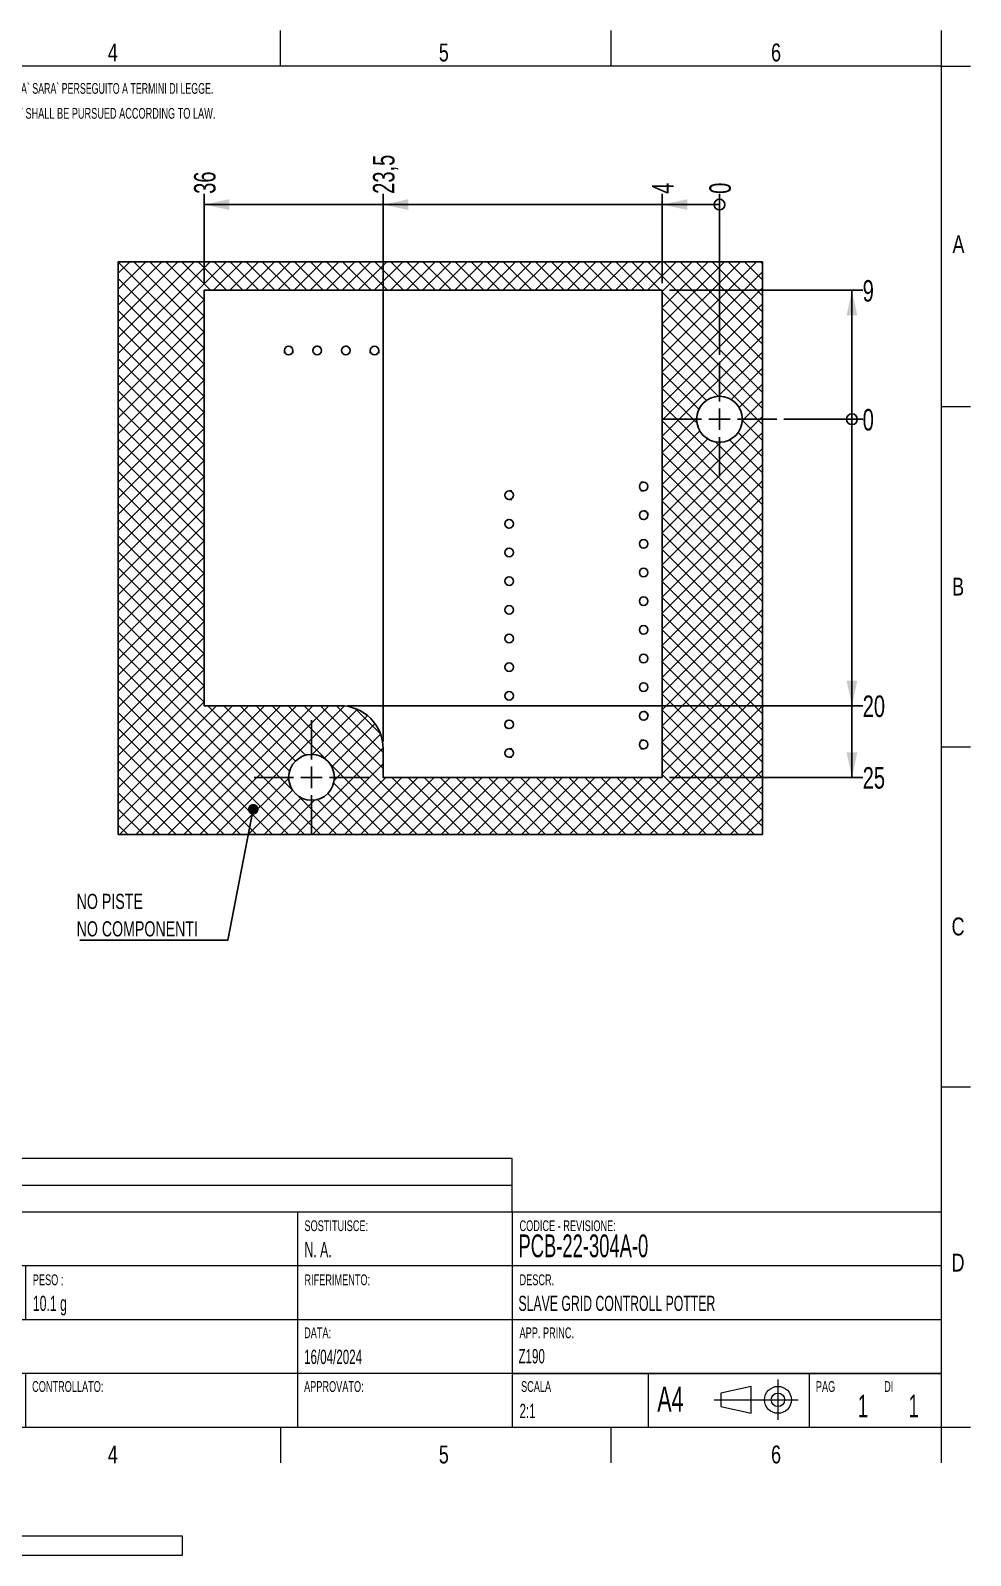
# Paper-space layout 'Sheet1' of a CAD drawing. Header units: millimetres. Extents: x 5 to 290, y -10 to 204.
# Drawn here: x 159 to 290.4, y -8.6 to 204.3 of the extents above; entities that cross this region are included whole.
import ezdxf

# ---------------------------------------------------------------- set-up
doc = ezdxf.new("R2010")
doc.units = ezdxf.units.MM
for name, color, linetype in [('NOTE', 7, 'Continuous'), ('QUOTE_-_ORDINATA', 7, 'Continuous'), ('TACCHE_DI_CENTRATURA', 7, 'Continuous')]:
    doc.layers.add(name, color=color, linetype=linetype)
doc.styles.add('SLDTEXTSTYLE0', font='TXT', dxfattribs={"width": 0.615211})
doc.styles.add('SLDTEXTSTYLE1', font='TXT', dxfattribs={"width": 0.638186})
doc.styles.add('SLDTEXTSTYLE2', font='TXT', dxfattribs={"width": 0.75})
doc.styles.add('SLDTEXTSTYLE3', font='TXT', dxfattribs={"width": 0.605})
doc.styles.add('SLDTEXTSTYLE4', font='TXT', dxfattribs={"width": 0.7})
doc.dimstyles.new('SLDDIMSTYLE0', dxfattribs={"dimtxt": 3, "dimasz": 0.5, "dimexe": 0, "dimexo": 0.0625, "dimgap": 0.75, "dimtad": 0, "dimtih": 1, "dimtoh": 1, "dimdec": 0, "dimlfac": 0.5, "dimrnd": 1e-09, "dimdsep": 46, "dimtxsty": 'SLDTEXTSTYLE4', "dimblk1": 'ORIGIN', "dimblk2": 'ORIGIN', "dimsah": 1, "dimcen": 0.09, "dimadec": 0, "dimazin": 2, "dimtfac": 1, "dimtdec": 3, "dimtofl": 0, "dimtmove": 0, "dimatfit": 3, "dimldrblk": 'ORIGIN', "dimfxl": 1, "dimfrac": 2, "dimtolj": 1, "dimtzin": 12, "dimarcsym": 0})
doc.dimstyles.new('SLDDIMSTYLE1', dxfattribs={"dimtxt": 3, "dimasz": 3.5, "dimexe": 0, "dimexo": 0.0625, "dimgap": 0.75, "dimtad": 0, "dimtih": 1, "dimtoh": 1, "dimdec": 1, "dimlfac": 0.5, "dimrnd": 1e-09, "dimzin": 12, "dimdsep": 46, "dimtxsty": 'SLDTEXTSTYLE4', "dimsah": 1, "dimcen": 0.09, "dimadec": 0, "dimazin": 3, "dimtfac": 1, "dimtdec": 3, "dimtofl": 0, "dimtmove": 0, "dimatfit": 3, "dimfxl": 1, "dimfrac": 2, "dimtolj": 1, "dimtzin": 12, "dimarcsym": 0})
doc.dimstyles.new('SLDDIMSTYLE3', dxfattribs={"dimtxt": 0.18, "dimasz": 1.5, "dimexe": 0, "dimexo": 0.0625, "dimgap": 0, "dimtad": 0, "dimtih": 1, "dimtoh": 1, "dimdec": 0, "dimrnd": 1e-09, "dimzin": 0, "dimdsep": 46, "dimtxsty": 'Standard', "dimblk1": 'DOT', "dimblk2": 'DOT', "dimsah": 1, "dimcen": 0.09, "dimadec": 0, "dimazin": 0, "dimtfac": 1.5, "dimtdec": 0, "dimtofl": 0, "dimtmove": 0, "dimatfit": 3, "dimldrblk": 'DOT', "dimfxl": 1, "dimfrac": 2, "dimtolj": 1, "dimtzin": 0, "dimarcsym": 0})

# ---------------------------------------------------------------- blocks, each defined once
blk = doc.blocks.new('SW_NOTE_0')
at = {"color": 0, "linetype": 'Continuous', "lineweight": 18, "insert": (0, 1.93), "char_height": 1.5, "attachment_point": 1, "style": 'SLDTEXTSTYLE0'}
blk.add_mtext('QUESTO DOCUMENTO CONTIENE INFORMAZIONI DI PROPRIETA` DELLA METALTRONICA SpA: QUALSIASI USO DA PARTE DI TERZI SENZA AUTORIZZAZIONE DELLA SOCIETA` SARA` PERSEGUITO A TERMINI DI LEGGE.', dxfattribs=at)
blk = doc.blocks.new('SW_NOTE_0_1')
at = {"color": 0, "linetype": 'Continuous', "lineweight": 18, "insert": (0, 1.93), "char_height": 1.5, "attachment_point": 1, "style": 'SLDTEXTSTYLE1'}
blk.add_mtext('THIS DOCUMENT CONTAINS PROPRIETARY INFORMATION OF METALTRONICA Spa: ANY USE BY A THIRD PARTY WITHOUT PRIOR AUTHORIZATION BY THE COMPANY SHALL BE PURSUED ACCORDING TO LAW.', dxfattribs=at)
blk = doc.blocks.new('SW_NOTE_0_2')
at = {"color": 0, "linetype": 'Continuous', "lineweight": 18, "insert": (-1.93, 0), "char_height": 1.5, "attachment_point": 1, "rotation": 90, "style": 'SLDTEXTSTYLE2'}
blk.add_mtext("IL DISEGNO NON FIRMATO E' CONFORME A QUELLO CONSERVATO NELL'ARCHIVIO CARTACEO CONTROLLATO DELL'UFFICIO TECNICO", dxfattribs=at)
blk = doc.blocks.new('SW_NOTE_0_3')
at = {"color": 0, "linetype": 'Continuous', "lineweight": 18, "insert": (-1.93, 0), "char_height": 1.5, "attachment_point": 1, "rotation": 90, "style": 'SLDTEXTSTYLE2'}
blk.add_mtext('THIS DRAWING WITHOUT SIGNATURE IS CONFORM TO THE ORIGINAL FILED IN PRINTED AND CHECKED ARCHIVE OF TECHNICAL DEPARTMENT', dxfattribs=at)
blk = doc.blocks.new('SW_NOTE_0_4')
at = {"color": 0, "linetype": 'Continuous', "lineweight": 18, "insert": (0, 3.22), "char_height": 2.5, "attachment_point": 1, "style": 'SLDTEXTSTYLE2'}
blk.add_mtext('1', dxfattribs=at)
blk = doc.blocks.new('SW_NOTE_0_5')
at = {"color": 0, "linetype": 'Continuous', "lineweight": 18, "insert": (0, 3.22), "char_height": 2.5, "attachment_point": 1, "style": 'SLDTEXTSTYLE2'}
blk.add_mtext('2', dxfattribs=at)
blk = doc.blocks.new('SW_NOTE_0_6')
at = {"color": 0, "linetype": 'Continuous', "lineweight": 18, "insert": (0, 3.22), "char_height": 2.5, "attachment_point": 1, "style": 'SLDTEXTSTYLE2'}
blk.add_mtext('3', dxfattribs=at)
blk = doc.blocks.new('SW_NOTE_0_7')
at = {"color": 0, "linetype": 'Continuous', "lineweight": 18, "insert": (0, 3.22), "char_height": 2.5, "attachment_point": 1, "style": 'SLDTEXTSTYLE2'}
blk.add_mtext('4', dxfattribs=at)
blk = doc.blocks.new('SW_NOTE_0_8')
at = {"color": 0, "linetype": 'Continuous', "lineweight": 18, "insert": (0, 3.22), "char_height": 2.5, "attachment_point": 1, "style": 'SLDTEXTSTYLE2'}
blk.add_mtext('C', dxfattribs=at)
blk = doc.blocks.new('SW_NOTE_0_9')
at = {"color": 0, "linetype": 'Continuous', "lineweight": 18, "insert": (0, 3.22), "char_height": 2.5, "attachment_point": 1, "style": 'SLDTEXTSTYLE2'}
blk.add_mtext('B', dxfattribs=at)
blk = doc.blocks.new('SW_NOTE_0_10')
at = {"color": 0, "linetype": 'Continuous', "lineweight": 18, "insert": (0, 3.22), "char_height": 2.5, "attachment_point": 1, "style": 'SLDTEXTSTYLE2'}
blk.add_mtext('A', dxfattribs=at)
blk = doc.blocks.new('SW_NOTE_0_11')
at = {"color": 0, "linetype": 'Continuous', "lineweight": 18, "insert": (0, 3.22), "char_height": 2.5, "attachment_point": 1, "style": 'SLDTEXTSTYLE2'}
blk.add_mtext('D', dxfattribs=at)
blk = doc.blocks.new('SW_NOTE_0_12')
at = {"color": 0, "linetype": 'Continuous', "lineweight": 18, "insert": (0, 3.22), "char_height": 2.5, "attachment_point": 1, "style": 'SLDTEXTSTYLE2'}
blk.add_mtext('5', dxfattribs=at)
blk = doc.blocks.new('SW_NOTE_0_13')
at = {"color": 0, "linetype": 'Continuous', "lineweight": 18, "insert": (0, 3.22), "char_height": 2.5, "attachment_point": 1, "style": 'SLDTEXTSTYLE2'}
blk.add_mtext('6', dxfattribs=at)
blk = doc.blocks.new('SW_NOTE_0_14')
at = {"color": 0, "linetype": 'Continuous', "lineweight": 18, "insert": (0, 3.22), "char_height": 2.5, "attachment_point": 1, "style": 'SLDTEXTSTYLE2'}
blk.add_mtext('1', dxfattribs=at)
blk = doc.blocks.new('SW_NOTE_0_15')
at = {"color": 0, "linetype": 'Continuous', "lineweight": 18, "insert": (0, 3.22), "char_height": 2.5, "attachment_point": 1, "style": 'SLDTEXTSTYLE2'}
blk.add_mtext('2', dxfattribs=at)
blk = doc.blocks.new('SW_NOTE_0_16')
at = {"color": 0, "linetype": 'Continuous', "lineweight": 18, "insert": (0, 3.22), "char_height": 2.5, "attachment_point": 1, "style": 'SLDTEXTSTYLE2'}
blk.add_mtext('3', dxfattribs=at)
blk = doc.blocks.new('SW_NOTE_0_17')
at = {"color": 0, "linetype": 'Continuous', "lineweight": 18, "insert": (0, 3.22), "char_height": 2.5, "attachment_point": 1, "style": 'SLDTEXTSTYLE2'}
blk.add_mtext('4', dxfattribs=at)
blk = doc.blocks.new('SW_NOTE_0_18')
at = {"color": 0, "linetype": 'Continuous', "lineweight": 18, "insert": (0, 3.22), "char_height": 2.5, "attachment_point": 1, "style": 'SLDTEXTSTYLE2'}
blk.add_mtext('5', dxfattribs=at)
blk = doc.blocks.new('SW_NOTE_0_19')
at = {"color": 0, "linetype": 'Continuous', "lineweight": 18, "insert": (0, 3.22), "char_height": 2.5, "attachment_point": 1, "style": 'SLDTEXTSTYLE2'}
blk.add_mtext('6', dxfattribs=at)
blk = doc.blocks.new('SW_NOTE_0_20')
at = {"color": 0, "linetype": 'Continuous', "lineweight": 18, "insert": (0, 3.22), "char_height": 2.5, "attachment_point": 1, "style": 'SLDTEXTSTYLE2'}
blk.add_mtext('C', dxfattribs=at)
blk = doc.blocks.new('SW_NOTE_0_21')
at = {"color": 0, "linetype": 'Continuous', "lineweight": 18, "insert": (0, 3.22), "char_height": 2.5, "attachment_point": 1, "style": 'SLDTEXTSTYLE2'}
blk.add_mtext('B', dxfattribs=at)
blk = doc.blocks.new('SW_NOTE_0_22')
at = {"color": 0, "linetype": 'Continuous', "lineweight": 18, "insert": (0, 3.22), "char_height": 2.5, "attachment_point": 1, "style": 'SLDTEXTSTYLE2'}
blk.add_mtext('A', dxfattribs=at)
blk = doc.blocks.new('SW_NOTE_0_23')
at = {"color": 0, "linetype": 'Continuous', "lineweight": 18, "insert": (0, 3.22), "char_height": 2.5, "attachment_point": 1, "style": 'SLDTEXTSTYLE2'}
blk.add_mtext('D', dxfattribs=at)
blk = doc.blocks.new('SW_NOTE_0_24')
at = {"color": 0, "linetype": 'Continuous', "lineweight": 18, "insert": (-1.93, 0), "char_height": 1.5, "attachment_point": 1, "rotation": 90, "style": 'SLDTEXTSTYLE1'}
blk.add_mtext('MOD-369-1', dxfattribs=at)
blk = doc.blocks.new('SW_NOTE_0_25')
at = {"color": 0, "linetype": 'Continuous', "lineweight": 18, "insert": (0, 1.93), "char_height": 1.5, "attachment_point": 1, "style": 'SLDTEXTSTYLE1'}
blk.add_mtext('MATERIALE:', dxfattribs=at)
blk = doc.blocks.new('SW_NOTE_0_26')
at = {"color": 0, "linetype": 'Continuous', "lineweight": 18, "insert": (0, 1.93), "char_height": 1.5, "attachment_point": 1, "style": 'SLDTEXTSTYLE1'}
blk.add_mtext('TOLLERANZE  GENERALI:', dxfattribs=at)
blk = doc.blocks.new('SW_NOTE_0_27')
at = {"color": 0, "linetype": 'Continuous', "lineweight": 18, "insert": (0, 1.93), "char_height": 1.5, "attachment_point": 1, "style": 'SLDTEXTSTYLE1'}
blk.add_mtext('CONTROLLATO:', dxfattribs=at)
blk = doc.blocks.new('SW_NOTE_0_28')
at = {"color": 0, "linetype": 'Continuous', "lineweight": 18, "insert": (0, 1.93), "char_height": 1.5, "attachment_point": 1, "style": 'SLDTEXTSTYLE1'}
blk.add_mtext('DISEGNATO:', dxfattribs=at)
blk = doc.blocks.new('SW_NOTE_0_29')
at = {"color": 0, "linetype": 'Continuous', "lineweight": 18, "insert": (0, 1.93), "char_height": 1.5, "attachment_point": 1, "style": 'SLDTEXTSTYLE1'}
blk.add_mtext('DATA:', dxfattribs=at)
blk = doc.blocks.new('SW_NOTE_0_30')
at = {"color": 0, "linetype": 'Continuous', "lineweight": 18, "insert": (0, 1.93), "char_height": 1.5, "attachment_point": 1, "style": 'SLDTEXTSTYLE1'}
blk.add_mtext('CODICE - REVISIONE:', dxfattribs=at)
blk = doc.blocks.new('SW_NOTE_0_31')
at = {"color": 0, "linetype": 'Continuous', "lineweight": 18, "insert": (0, 1.93), "char_height": 1.5, "attachment_point": 1, "style": 'SLDTEXTSTYLE1'}
blk.add_mtext('DESCR.', dxfattribs=at)
blk = doc.blocks.new('SW_NOTE_0_32')
at = {"color": 0, "linetype": 'Continuous', "lineweight": 18, "insert": (0, 1.93), "char_height": 1.5, "attachment_point": 1, "style": 'SLDTEXTSTYLE1'}
blk.add_mtext('APP. PRINC.', dxfattribs=at)
blk = doc.blocks.new('SW_NOTE_0_33')
at = {"color": 0, "linetype": 'Continuous', "lineweight": 18, "insert": (0, 1.93), "char_height": 1.5, "attachment_point": 1, "style": 'SLDTEXTSTYLE1'}
blk.add_mtext('RIFERIMENTO:', dxfattribs=at)
blk = doc.blocks.new('SW_NOTE_0_34')
at = {"color": 0, "linetype": 'Continuous', "lineweight": 18, "insert": (0, 1.93), "char_height": 1.5, "attachment_point": 1, "style": 'SLDTEXTSTYLE1'}
blk.add_mtext('PESO :', dxfattribs=at)
blk = doc.blocks.new('SW_NOTE_0_35')
at = {"color": 0, "linetype": 'Continuous', "lineweight": 18, "insert": (0, 1.93), "char_height": 1.5, "attachment_point": 1, "style": 'SLDTEXTSTYLE1'}
blk.add_mtext('SCALA', dxfattribs=at)
blk = doc.blocks.new('SW_NOTE_0_36')
at = {"color": 0, "linetype": 'Continuous', "lineweight": 18, "insert": (0, 1.93), "char_height": 1.5, "attachment_point": 1, "style": 'SLDTEXTSTYLE1'}
blk.add_mtext('PAG', dxfattribs=at)
blk = doc.blocks.new('SW_NOTE_0_37')
at = {"color": 0, "linetype": 'Continuous', "lineweight": 18, "insert": (0, 1.93), "char_height": 1.5, "attachment_point": 1, "style": 'SLDTEXTSTYLE1'}
blk.add_mtext('DI', dxfattribs=at)
blk = doc.blocks.new('SW_NOTE_0_38')
at = {"color": 0, "linetype": 'Continuous', "lineweight": 18, "insert": (0, 1.93), "char_height": 1.5, "attachment_point": 1, "style": 'SLDTEXTSTYLE1'}
blk.add_mtext('COORDINATE:', dxfattribs=at)
blk = doc.blocks.new('SW_NOTE_0_39')
at = {"color": 0, "linetype": 'Continuous', "lineweight": 18, "insert": (0, 1.93), "char_height": 1.5, "attachment_point": 1, "style": 'SLDTEXTSTYLE1'}
blk.add_mtext('DESCRIZIONE REVISIONE :', dxfattribs=at)
blk = doc.blocks.new('SW_NOTE_0_40')
at = {"color": 0, "linetype": 'Continuous', "lineweight": 18, "insert": (0, 4.51), "char_height": 3.5, "attachment_point": 1, "style": 'SLDTEXTSTYLE1'}
blk.add_mtext('A4', dxfattribs=at)
blk = doc.blocks.new('SW_NOTE_0_41')
at = {"color": 0, "linetype": 'Continuous', "lineweight": 18, "insert": (0, 1.93), "char_height": 1.5, "attachment_point": 1, "style": 'SLDTEXTSTYLE1'}
blk.add_mtext('DOC APPLICABILI :', dxfattribs=at)
blk = doc.blocks.new('SW_NOTE_0_42')
at = {"color": 0, "linetype": 'Continuous', "lineweight": 18, "insert": (0, 1.93), "char_height": 1.5, "attachment_point": 1, "style": 'SLDTEXTSTYLE1'}
blk.add_mtext('APPROVATO:', dxfattribs=at)
blk = doc.blocks.new('SW_NOTE_0_43')
at = {"color": 0, "linetype": 'Continuous', "lineweight": 18, "insert": (0, 1.93), "char_height": 1.5, "attachment_point": 1, "style": 'SLDTEXTSTYLE1'}
blk.add_mtext('SOSTITUISCE:', dxfattribs=at)
blk = doc.blocks.new('SW_NOTE_0_44')
at = {"color": 0, "linetype": 'Continuous', "lineweight": 18, "insert": (0, 1.93), "char_height": 1.5, "attachment_point": 1, "style": 'SLDTEXTSTYLE1'}
blk.add_mtext('TRATTAMENTO / FINITURA:', dxfattribs=at)
blk = doc.blocks.new('SW_NOTE_0_45')
at = {"color": 0, "linetype": 'Continuous', "lineweight": 18, "insert": (0, 2.1), "char_height": 1.63, "attachment_point": 1, "style": 'SLDTEXTSTYLE2'}
blk.add_mtext('METALTRONICA', dxfattribs=at)
blk = doc.blocks.new('SW_NOTE_0_46')
at = {"color": 0, "linetype": 'Continuous', "lineweight": 18, "insert": (0, 0.67), "char_height": 0.522, "attachment_point": 1, "style": 'SLDTEXTSTYLE1'}
blk.add_mtext('R', dxfattribs=at)
blk = doc.blocks.new('SE')
at = {"color": 250, "linetype": 'Continuous', "lineweight": 18, "true_color": 0x191924}
for p, q in [((9.33, 199.32), (9.33, 204.32)), ((55.49, 199.32), (55.49, 204.32)), ((101.65, 199.32), (101.65, 204.32)), ((147.81, 199.32), (147.81, 204.32)), ((193.97, 199.32), (193.97, 204.32)), ((240.13, 199.32), (240.13, 204.32)), ((286.29, 199.32), (286.29, 204.32)), ((5.23, 199.32), (9.31, 199.32)), ((9.31, 199.32), (9.31, 9.32)), ((286.31, 199.32), (9.31, 199.32)), ((286.31, 9.32), (286.31, 199.32)), ((286.31, 199.32), (290.36, 199.32)), ((5.23, 151.82), (9.31, 151.82)), ((286.31, 151.82), (290.36, 151.82)), ((5.23, 104.32), (9.31, 104.32)), ((286.31, 104.32), (290.36, 104.32)), ((5.23, 56.82), (9.31, 56.82)), ((286.31, 56.82), (290.36, 56.82)), ((226.31, 46.82), (102.81, 46.82)), ((102.81, 39.32), (102.81, 46.82)), ((122.19, 39.32), (122.19, 46.82)), ((226.31, 39.32), (226.31, 46.82)), ((226.31, 43.07), (102.81, 43.07)), ((102.81, 9.32), (102.81, 39.32)), ((286.31, 39.32), (102.81, 39.32)), ((141.56, 31.82), (141.56, 39.32)), ((196.31, 39.32), (196.31, 9.32)), ((226.31, 39.32), (226.31, 9.32)), ((286.31, 9.32), (286.31, 39.32)), ((286.31, 9.32), (286.31, 39.32)), ((286.31, 31.82), (102.81, 31.82)), ((124.81, 31.82), (124.81, 9.32)), ((158.31, 31.82), (158.31, 24.32)), ((112.72, 28.29), (114.12, 28.29)), ((114.63, 28.28), (116.04, 28.28)), ((110.85, 20.69), (110.85, 25.52)), ((286.31, 24.32), (124.81, 24.32)), ((286.31, 16.82), (124.81, 16.82)), ((158.31, 16.82), (158.31, 9.32)), ((226.31, 16.82), (286.31, 16.82)), ((245.31, 16.82), (245.31, 9.32)), ((259.7, 15.01), (255.48, 14.07)), ((259.7, 11.26), (259.7, 15.01)), ((263.45, 15.95), (263.45, 10.32)), ((267.81, 16.82), (267.81, 9.32)), ((254.55, 13.13), (266.27, 13.13)), ((255.48, 14.07), (255.48, 12.2)), ((255.48, 12.2), (259.7, 11.26)), ((5.23, 9.32), (9.31, 9.32)), ((9.31, 9.32), (286.31, 9.32)), ((9.31, 4.32), (9.31, 9.32)), ((55.51, 4.32), (55.51, 9.32)), ((101.67, 4.32), (101.67, 9.32)), ((102.81, 9.32), (286.31, 9.32)), ((102.81, 9.32), (286.31, 9.32)), ((147.83, 4.32), (147.83, 9.32)), ((193.99, 4.32), (193.99, 9.32)), ((240.15, 4.32), (240.15, 9.32)), ((286.31, 9.32), (290.36, 9.32)), ((286.31, 4.32), (286.31, 9.32))]:
    blk.add_line(p, q, dxfattribs=at)
for centre, radius in [((116.77, 27.9), 0.5), ((263.45, 13.13), 1.88), ((263.45, 13.13), 0.938)]:
    blk.add_circle(centre, radius, dxfattribs=at)
at = {"color": 7, "linetype": 'Continuous', "lineweight": 18}
for name, p in [('SW_NOTE_0_14', (31.58, 199.31)), ('SW_NOTE_0_15', (78.13, 199.28)), ('SW_NOTE_0_16', (123.72, 199.32)), ('SW_NOTE_0_17', (169.82, 199.28)), ('SW_NOTE_0_18', (216.07, 199.28)), ('SW_NOTE_0_19', (262.49, 199.28)), ('SW_NOTE_0', (54.64, 195.05)), ('SW_NOTE_0_1', (54.48, 191.57)), ('SW_NOTE_0_10', (5.84, 172.51)), ('SW_NOTE_0_22', (287.84, 172.51)), ('SW_NOTE_0_9', (5.79, 124.71)), ('SW_NOTE_0_21', (287.79, 124.71)), ('SW_NOTE_0_3', (15.72, 10.49)), ('SW_NOTE_0_2', (13.37, 10.49)), ('SW_NOTE_0_8', (5.71, 77.25)), ('SW_NOTE_0_20', (287.71, 77.25)), ('SW_NOTE_0_38', (103.85, 40.06)), ('SW_NOTE_0_39', (123.2, 40.06)), ('SW_NOTE_0_26', (103.85, 36.26)), ('SW_NOTE_0_41', (142.6, 36.26)), ('SW_NOTE_0_43', (197.3, 36.26)), ('SW_NOTE_0_30', (227.35, 36.26)), ('SW_NOTE_0_11', (5.71, 30.32)), ('SW_NOTE_0_23', (287.71, 30.32)), ('SW_NOTE_0_25', (125.85, 28.71)), ('SW_NOTE_0_34', (159.35, 28.71)), ('SW_NOTE_0_33', (197.3, 28.71)), ('SW_NOTE_0_31', (227.35, 28.71)), ('SW_NOTE_0_46', (116.53, 27.49)), ('SW_NOTE_0_44', (125.85, 21.31)), ('SW_NOTE_0_29', (197.25, 21.31)), ('SW_NOTE_0_32', (227.35, 21.31)), ('SW_NOTE_0_45', (105.68, 16.6)), ('SW_NOTE_0_24', (102.12, 10.16)), ('SW_NOTE_0_28', (125.85, 13.81)), ('SW_NOTE_0_27', (159.25, 13.81)), ('SW_NOTE_0_42', (197.25, 13.81)), ('SW_NOTE_0_35', (227.56, 13.81)), ('SW_NOTE_0_40', (246.6, 10.47)), ('SW_NOTE_0_36', (268.75, 13.81)), ('SW_NOTE_0_37', (278.29, 13.81)), ('SW_NOTE_0_4', (31.58, 3.56)), ('SW_NOTE_0_5', (78.13, 3.53)), ('SW_NOTE_0_6', (123.72, 3.57)), ('SW_NOTE_0_7', (169.82, 3.53)), ('SW_NOTE_0_12', (216.07, 3.53)), ('SW_NOTE_0_13', (262.49, 3.53))]:
    blk.add_blockref(name, p, dxfattribs=at)
blk = doc.blocks.new('SW_NOTE_0_48')
at = {"color": 0, "linetype": 'Continuous', "lineweight": 0}
for p, q in [((-0.01, 0.22), (-0.01, 2.98)), ((-0.01, 2.98), (122.71, 2.98)), ((122.71, 2.98), (122.71, 0.22)), ((122.71, 0.22), (-0.01, 0.22))]:
    blk.add_line(p, q, dxfattribs=at)
at = {"color": 0, "linetype": 'Continuous', "lineweight": 0, "insert": (0, 2.73), "char_height": 2.1167, "attachment_point": 1, "style": 'SLDTEXTSTYLE3'}
blk.add_mtext('CODICE: PCB-22-304A-0 - SLAVE GRID CONTROLL POTTER - DERIVATO DA COD. STUDIO:', dxfattribs=at)
blk = doc.blocks.new('_Origin')
at = {"color": 0, "linetype": 'ByBlock', "lineweight": -2}
blk.add_line((0, 0), (-1, 0), dxfattribs=at)
blk.add_circle((0, 0), 0.5, dxfattribs=at)
blk = doc.blocks.new('_D_11')
at = {"layer": 'QUOTE_-_ORDINATA'}
blk.add_line((255.29, 159.04), (255.29, 181.51), dxfattribs=at)
at = {"layer": 'QUOTE_-_ORDINATA', "xscale": 1.5, "yscale": 1.5}
blk.add_blockref('_Origin', (255.29, 180.01), dxfattribs=at)
at = {"layer": 'QUOTE_-_ORDINATA', "insert": (253.87, 181.51), "char_height": 3, "attachment_point": 1, "rotation": 90, "style": 'SLDTEXTSTYLE4'}
blk.add_mtext('0', dxfattribs=at)
blk = doc.blocks.new('_D_12')
at = {"layer": 'QUOTE_-_ORDINATA', "color": 7}
for p, q in [((247.29, 169.04), (247.29, 181.51)), ((255.29, 180.01), (247.29, 180.01))]:
    blk.add_line(p, q, dxfattribs=at)
blk.add_solid([(247.29, 180.01), (250.79, 179.26), (250.79, 180.76)], dxfattribs=at)
at = {"layer": 'QUOTE_-_ORDINATA', "color": 7, "insert": (245.87, 181.51), "char_height": 3, "attachment_point": 1, "rotation": 90, "style": 'SLDTEXTSTYLE4'}
blk.add_mtext('4', dxfattribs=at)
blk = doc.blocks.new('_D_13')
at = {"layer": 'QUOTE_-_ORDINATA', "color": 7}
for p, q in [((208.29, 105.04), (208.29, 181.51)), ((247.29, 180.01), (208.29, 180.01))]:
    blk.add_line(p, q, dxfattribs=at)
blk.add_solid([(208.29, 180.01), (211.79, 179.26), (211.79, 180.76)], dxfattribs=at)
at = {"layer": 'QUOTE_-_ORDINATA', "color": 7, "insert": (206.87, 181.51), "char_height": 3, "attachment_point": 1, "rotation": 90, "style": 'SLDTEXTSTYLE4'}
blk.add_mtext('23,5', dxfattribs=at)
blk = doc.blocks.new('_D_14')
at = {"layer": 'QUOTE_-_ORDINATA', "color": 7}
for p, q in [((183.29, 169.04), (183.29, 181.51)), ((208.29, 180.01), (183.29, 180.01))]:
    blk.add_line(p, q, dxfattribs=at)
blk.add_solid([(183.29, 180.01), (186.79, 179.26), (186.79, 180.76)], dxfattribs=at)
at = {"layer": 'QUOTE_-_ORDINATA', "color": 7, "insert": (181.87, 181.51), "char_height": 3, "attachment_point": 1, "rotation": 90, "style": 'SLDTEXTSTYLE4'}
blk.add_mtext('36', dxfattribs=at)
blk = doc.blocks.new('_D_15')
at = {"layer": 'QUOTE_-_ORDINATA'}
blk.add_line((264.29, 150.04), (275.29, 150.04), dxfattribs=at)
at = {"layer": 'QUOTE_-_ORDINATA', "xscale": 1.5, "yscale": 1.5}
blk.add_blockref('_Origin', (273.79, 150.04), dxfattribs=at)
at = {"layer": 'QUOTE_-_ORDINATA', "insert": (275.29, 151.47), "char_height": 3, "attachment_point": 1, "style": 'SLDTEXTSTYLE4'}
blk.add_mtext('0', dxfattribs=at)
blk = doc.blocks.new('_D_16')
at = {"layer": 'QUOTE_-_ORDINATA', "color": 7}
for p, q in [((273.79, 150.04), (273.79, 110.04)), ((203.29, 110.04), (275.29, 110.04))]:
    blk.add_line(p, q, dxfattribs=at)
blk.add_solid([(273.79, 110.04), (274.54, 113.54), (273.04, 113.54)], dxfattribs=at)
at = {"layer": 'QUOTE_-_ORDINATA', "color": 7, "insert": (275.29, 111.47), "char_height": 3, "attachment_point": 1, "style": 'SLDTEXTSTYLE4'}
blk.add_mtext('20', dxfattribs=at)
blk = doc.blocks.new('_D_17')
at = {"layer": 'QUOTE_-_ORDINATA', "color": 7}
for p, q in [((273.79, 110.04), (273.79, 100.04)), ((248.29, 100.04), (275.29, 100.04))]:
    blk.add_line(p, q, dxfattribs=at)
blk.add_solid([(273.79, 100.04), (274.54, 103.54), (273.04, 103.54)], dxfattribs=at)
at = {"layer": 'QUOTE_-_ORDINATA', "color": 7, "insert": (275.29, 101.47), "char_height": 3, "attachment_point": 1, "style": 'SLDTEXTSTYLE4'}
blk.add_mtext('25', dxfattribs=at)
blk = doc.blocks.new('_D_18')
at = {"layer": 'QUOTE_-_ORDINATA', "color": 7}
for p, q in [((248.29, 168.04), (275.29, 168.04)), ((273.79, 150.04), (273.79, 168.04))]:
    blk.add_line(p, q, dxfattribs=at)
blk.add_solid([(273.79, 168.04), (273.04, 164.54), (274.54, 164.54)], dxfattribs=at)
at = {"layer": 'QUOTE_-_ORDINATA', "color": 7, "insert": (275.29, 169.47), "char_height": 3, "attachment_point": 1, "style": 'SLDTEXTSTYLE4'}
blk.add_mtext('9', dxfattribs=at)
blk = doc.blocks.new('SW_NOTE_0_53')
at = {"layer": 'NOTE', "color": 0}
blk.add_line((-20.65, 0), (0, 0), dxfattribs=at)
at = {"layer": 'NOTE', "color": 0, "attachment_point": 1, "style": 'SLDTEXTSTYLE4'}
for s, insert, char_height in [('NO PISTE', (-21.1, 6.49), 2.117), ('NO COMPONENTI', (-21.1, 2.66), 2.1167)]:
    blk.add_mtext(s, dxfattribs=dict(at, insert=insert, char_height=char_height))
blk = doc.blocks.new('_Dot')
at = {"color": 0, "linetype": 'ByBlock', "lineweight": -2}
blk.add_line((-0.5, 0), (-1, 0), dxfattribs=at)
at = {"color": 0, "linetype": 'ByBlock', "const_width": 0.5}
blk.add_lwpolyline([(-0.25, 0, 1), (0.25, 0, 1)], format="xyb", close=True, dxfattribs=at)
blk = doc.blocks.new('SW_CENTERMARKSYMBOL_2')
at = {"layer": 'TACCHE_DI_CENTRATURA', "color": 0}
for p, q in [((0, 2.5), (0, 8)), ((-2.5, 0), (-8, 0)), ((0, 0), (-1.5, 0)), ((0, 0), (0, 1.5)), ((0, 0), (0, -1.5)), ((0, 0), (1.5, 0)), ((2.5, 0), (8, 0)), ((0, -2.5), (0, -8))]:
    blk.add_line(p, q, dxfattribs=at)
blk = doc.blocks.new('SW_CENTERMARKSYMBOL_3')
at = {"layer": 'TACCHE_DI_CENTRATURA', "color": 0}
for p, q in [((0, 2.5), (0, 8)), ((-2.5, 0), (-8, 0)), ((0, 0), (-1.5, 0)), ((0, 0), (0, 1.5)), ((0, 0), (0, -1.5)), ((0, 0), (1.5, 0)), ((2.5, 0), (8, 0)), ((0, -2.5), (0, -8))]:
    blk.add_line(p, q, dxfattribs=at)

psp = doc.layouts.new('Sheet1')

# ---------------------------------------------------------------- linework, layer by layer
at = {"color": 7, "linetype": 'Continuous'}
for p, q in [((261.29, 172.04), (171.29, 172.04)), ((171.29, 172.04), (171.29, 92.04)), ((171.29, 156.97), (186.37, 172.04)), ((171.29, 159.22), (184.12, 172.04)), ((171.29, 161.46), (181.88, 172.04)), ((171.29, 163.71), (179.63, 172.04)), ((171.29, 165.95), (177.39, 172.04)), ((171.29, 168.2), (175.14, 172.04)), ((171.29, 170.44), (172.9, 172.04)), ((183.29, 159.95), (171.29, 171.95)), ((183.29, 162.2), (173.45, 172.04)), ((183.29, 164.44), (175.69, 172.04)), ((183.29, 166.69), (177.94, 172.04)), ((184.18, 168.04), (180.18, 172.04)), ((186.43, 168.04), (182.43, 172.04)), ((184.61, 168.04), (188.61, 172.04)), ((188.67, 168.04), (184.67, 172.04)), ((186.86, 168.04), (190.86, 172.04)), ((190.92, 168.04), (186.92, 172.04)), ((189.1, 168.04), (193.1, 172.04)), ((193.16, 168.04), (189.16, 172.04)), ((191.35, 168.04), (195.35, 172.04)), ((195.41, 168.04), (191.41, 172.04)), ((193.59, 168.04), (197.59, 172.04)), ((197.65, 168.04), (193.65, 172.04)), ((195.84, 168.04), (199.84, 172.04)), ((199.9, 168.04), (195.9, 172.04)), ((198.08, 168.04), (202.08, 172.04)), ((202.14, 168.04), (198.14, 172.04)), ((200.33, 168.04), (204.33, 172.04)), ((204.39, 168.04), (200.39, 172.04)), ((202.57, 168.04), (206.57, 172.04)), ((206.63, 168.04), (202.63, 172.04)), ((204.82, 168.04), (208.82, 172.04)), ((208.88, 168.04), (204.88, 172.04)), ((207.06, 168.04), (211.06, 172.04)), ((211.12, 168.04), (207.12, 172.04)), ((209.31, 168.04), (213.31, 172.04)), ((213.37, 168.04), (209.37, 172.04)), ((211.55, 168.04), (215.55, 172.04)), ((215.61, 168.04), (211.61, 172.04)), ((213.8, 168.04), (217.8, 172.04)), ((217.86, 168.04), (213.86, 172.04)), ((216.05, 168.04), (220.05, 172.04)), ((220.1, 168.04), (216.1, 172.04)), ((218.29, 168.04), (222.29, 172.04)), ((222.35, 168.04), (218.35, 172.04)), ((220.54, 168.04), (224.54, 172.04)), ((224.59, 168.04), (220.59, 172.04)), ((222.78, 168.04), (226.78, 172.04)), ((226.84, 168.04), (222.84, 172.04)), ((225.03, 168.04), (229.03, 172.04)), ((229.08, 168.04), (225.08, 172.04)), ((227.27, 168.04), (231.27, 172.04)), ((231.33, 168.04), (227.33, 172.04)), ((229.52, 168.04), (233.52, 172.04)), ((233.57, 168.04), (229.57, 172.04)), ((231.76, 168.04), (235.76, 172.04)), ((235.82, 168.04), (231.82, 172.04)), ((234.01, 168.04), (238.01, 172.04)), ((238.06, 168.04), (234.06, 172.04)), ((236.25, 168.04), (240.25, 172.04)), ((240.31, 168.04), (236.31, 172.04)), ((238.5, 168.04), (242.5, 172.04)), ((242.55, 168.04), (238.55, 172.04)), ((240.74, 168.04), (244.74, 172.04)), ((244.8, 168.04), (240.8, 172.04)), ((242.99, 168.04), (246.99, 172.04)), ((247.04, 168.04), (243.04, 172.04)), ((245.23, 168.04), (249.23, 172.04)), ((261.29, 156.04), (245.29, 172.04)), ((247.29, 158.88), (260.46, 172.04)), ((247.29, 161.13), (258.21, 172.04)), ((247.29, 163.37), (255.97, 172.04)), ((247.29, 165.62), (253.72, 172.04)), ((247.29, 167.86), (251.48, 172.04)), ((247.29, 156.64), (261.29, 170.64)), ((261.29, 158.28), (247.53, 172.04)), ((261.29, 160.53), (249.78, 172.04)), ((261.29, 162.77), (252.02, 172.04)), ((261.29, 165.02), (254.27, 172.04)), ((261.29, 167.26), (256.51, 172.04)), ((261.29, 169.51), (258.76, 172.04)), ((261.29, 171.75), (261, 172.04)), ((261.29, 92.04), (261.29, 172.04)), ((183.29, 157.71), (171.29, 169.71)), ((247.29, 154.39), (261.29, 168.39)), ((183.29, 155.46), (171.29, 167.46)), ((171.29, 154.73), (183.29, 166.73)), ((183.29, 168.04), (183.29, 110.04)), ((247.29, 168.04), (183.29, 168.04)), ((247.29, 100.04), (247.29, 168.04)), ((261.29, 153.79), (247.29, 167.79)), ((247.29, 152.15), (261.29, 166.15)), ((183.29, 153.22), (171.29, 165.22)), ((171.29, 152.48), (183.29, 164.48)), ((261.29, 151.55), (247.29, 165.55)), ((183.29, 150.97), (171.29, 162.97)), ((171.29, 150.23), (183.29, 162.23)), ((247.29, 149.9), (261.29, 163.9)), ((261.29, 149.3), (247.29, 163.3)), ((183.29, 148.73), (171.29, 160.73)), ((171.29, 147.99), (183.29, 159.99)), ((247.29, 147.66), (261.29, 161.66)), ((255.11, 153.24), (247.29, 161.06)), ((183.29, 146.48), (171.29, 158.48)), ((171.29, 145.74), (183.29, 157.74)), ((253.45, 152.66), (247.29, 158.81)), ((255.12, 153.24), (261.29, 159.41)), ((183.29, 144.23), (171.29, 156.23)), ((171.29, 143.5), (183.29, 155.5)), ((252.42, 151.44), (247.29, 156.57)), ((256.93, 152.8), (261.29, 157.17)), ((183.29, 141.99), (171.29, 153.99)), ((252.15, 149.47), (247.29, 154.32)), ((258.05, 151.68), (261.29, 154.92)), ((171.29, 141.25), (183.29, 153.25)), ((183.29, 139.74), (171.29, 151.74)), ((261.29, 138.08), (247.29, 152.08)), ((258.49, 149.87), (261.29, 152.68)), ((171.29, 139.01), (183.29, 151.01)), ((183.29, 137.5), (171.29, 149.5)), ((247.29, 136.43), (261.29, 150.43)), ((247.29, 145.41), (252.1, 150.22)), ((261.29, 135.83), (247.29, 149.83)), ((261.29, 147.06), (258.49, 149.86)), ((171.29, 136.76), (183.29, 148.76)), ((183.29, 135.25), (171.29, 147.25)), ((247.29, 143.17), (252.54, 148.41)), ((247.29, 134.19), (261.29, 148.19)), ((261.29, 133.59), (247.29, 147.59)), ((247.29, 140.92), (253.66, 147.29)), ((261.29, 142.57), (256.69, 147.17)), ((261.29, 144.81), (257.91, 148.2)), ((171.29, 134.52), (183.29, 146.52)), ((183.29, 133.01), (171.29, 145.01)), ((247.29, 138.68), (255.47, 146.85)), ((247.29, 131.94), (261.29, 145.94)), ((261.29, 131.34), (247.29, 145.34)), ((261.29, 140.32), (254.72, 146.9)), ((171.29, 132.27), (183.29, 144.27)), ((183.29, 130.76), (171.29, 142.76)), ((247.29, 129.7), (261.29, 143.7)), ((261.29, 129.1), (247.29, 143.1)), ((171.29, 130.03), (183.29, 142.03)), ((247.29, 127.45), (261.29, 141.45)), ((261.29, 126.85), (247.29, 140.85)), ((183.29, 128.52), (171.29, 140.52)), ((171.29, 127.78), (183.29, 139.78)), ((247.29, 125.21), (261.29, 139.21)), ((261.29, 124.61), (247.29, 138.61)), ((183.29, 126.27), (171.29, 138.27)), ((171.29, 125.54), (183.29, 137.54)), ((247.29, 122.96), (261.29, 136.96)), ((261.29, 122.36), (247.29, 136.36)), ((183.29, 124.03), (171.29, 136.03)), ((171.29, 123.29), (183.29, 135.29)), ((247.29, 120.72), (261.29, 134.72)), ((183.29, 121.78), (171.29, 133.78)), ((171.29, 121.05), (183.29, 133.05)), ((261.29, 120.12), (247.29, 134.12)), ((247.29, 118.47), (261.29, 132.47)), ((183.29, 119.54), (171.29, 131.54)), ((171.29, 118.8), (183.29, 130.8)), ((261.29, 117.87), (247.29, 131.87)), ((247.29, 116.23), (261.29, 130.23)), ((183.29, 117.29), (171.29, 129.29)), ((171.29, 116.56), (183.29, 128.56)), ((261.29, 115.63), (247.29, 129.63)), ((247.29, 113.98), (261.29, 127.98)), ((183.29, 115.05), (171.29, 127.05)), ((171.29, 114.31), (183.29, 126.31)), ((261.29, 113.38), (247.29, 127.38)), ((247.29, 111.74), (261.29, 125.74)), ((183.29, 112.8), (171.29, 124.8)), ((171.29, 112.07), (183.29, 124.07)), ((261.29, 111.14), (247.29, 125.14)), ((183.29, 110.56), (171.29, 122.56)), ((171.29, 109.82), (183.29, 121.82)), ((247.29, 109.49), (261.29, 123.49)), ((261.29, 108.89), (247.29, 122.89)), ((199.56, 92.04), (171.29, 120.31)), ((171.29, 107.58), (183.29, 119.58)), ((247.29, 107.25), (261.29, 121.25)), ((261.29, 106.65), (247.29, 120.65)), ((197.32, 92.04), (171.29, 118.07)), ((171.29, 105.33), (183.29, 117.33)), ((247.29, 105), (261.29, 119)), ((261.29, 104.4), (247.29, 118.4)), ((195.07, 92.04), (171.29, 115.82)), ((171.29, 103.09), (183.29, 115.09)), ((247.29, 102.76), (261.29, 116.76)), ((261.29, 102.16), (247.29, 116.16)), ((192.83, 92.04), (171.29, 113.58)), ((247.29, 100.51), (261.29, 114.51)), ((261.29, 99.91), (247.29, 113.91)), ((171.29, 100.84), (183.29, 112.84)), ((190.58, 92.04), (171.29, 111.33)), ((241.07, 92.04), (261.29, 112.27)), ((261.29, 97.67), (247.29, 111.67)), ((171.29, 98.6), (183.29, 110.6)), ((171.29, 94.11), (187.23, 110.04)), ((171.29, 96.35), (184.99, 110.04)), ((188.34, 92.04), (171.29, 109.09)), ((171.48, 92.04), (189.48, 110.04)), ((173.72, 92.04), (191.72, 110.04)), ((175.97, 92.04), (193.97, 110.04)), ((178.21, 92.04), (196.21, 110.04)), ((180.46, 92.04), (198.46, 110.04)), ((182.7, 92.04), (200.7, 110.04)), ((183.29, 110.04), (202.29, 110.04)), ((195.75, 98.1), (183.81, 110.04)), ((184.95, 92.04), (202.91, 110.01)), ((195.21, 100.89), (186.05, 110.04)), ((196.03, 102.31), (188.3, 110.04)), ((197.46, 103.13), (190.54, 110.04)), ((200.28, 102.56), (192.79, 110.04)), ((213.03, 92.04), (195.03, 110.04)), ((215.28, 92.04), (197.28, 110.04)), ((198.39, 103.24), (204.69, 109.54)), ((208.29, 101.27), (199.52, 110.04)), ((200.09, 102.7), (206.09, 108.69)), ((208.29, 103.52), (201.77, 110.04)), ((207.92, 106.14), (204.39, 109.67)), ((243.32, 92.04), (261.29, 110.02)), ((261.29, 95.42), (247.29, 109.42)), ((186.09, 92.04), (171.29, 106.84)), ((201.14, 101.51), (207.17, 107.54)), ((245.56, 92.04), (261.29, 107.78)), ((261.29, 93.18), (247.29, 107.18)), ((183.85, 92.04), (171.29, 104.6)), ((201.46, 99.58), (207.94, 106.06)), ((260.18, 92.04), (247.29, 104.93)), ((247.81, 92.04), (261.29, 105.53)), ((181.6, 92.04), (171.29, 102.35)), ((196.17, 92.04), (208.29, 104.17)), ((208.29, 104.04), (208.29, 100.04)), ((257.94, 92.04), (247.29, 102.69)), ((250.05, 92.04), (261.29, 103.29)), ((179.36, 92.04), (171.29, 100.11)), ((198.42, 92.04), (208.29, 101.92)), ((210.79, 92.04), (200.81, 102.03)), ((255.69, 92.04), (247.29, 100.44)), ((252.3, 92.04), (261.29, 101.04)), ((187.19, 92.04), (195.1, 99.95)), ((189.44, 92.04), (195.64, 98.25)), ((200.66, 92.04), (208.66, 100.04)), ((208.54, 92.04), (201.38, 99.21)), ((202.91, 92.04), (210.91, 100.04)), ((205.15, 92.04), (213.15, 100.04)), ((207.4, 92.04), (215.4, 100.04)), ((208.29, 100.04), (247.29, 100.04)), ((217.52, 92.04), (209.52, 100.04)), ((209.64, 92.04), (217.64, 100.04)), ((219.77, 92.04), (211.77, 100.04)), ((211.89, 92.04), (219.89, 100.04)), ((222.01, 92.04), (214.01, 100.04)), ((214.13, 92.04), (222.13, 100.04)), ((224.26, 92.04), (216.26, 100.04)), ((216.38, 92.04), (224.38, 100.04)), ((226.5, 92.04), (218.5, 100.04)), ((218.62, 92.04), (226.62, 100.04)), ((228.75, 92.04), (220.75, 100.04)), ((220.87, 92.04), (228.87, 100.04)), ((230.99, 92.04), (222.99, 100.04)), ((223.11, 92.04), (231.11, 100.04)), ((233.24, 92.04), (225.24, 100.04)), ((225.36, 92.04), (233.36, 100.04)), ((235.48, 92.04), (227.48, 100.04)), ((227.6, 92.04), (235.6, 100.04)), ((237.73, 92.04), (229.73, 100.04)), ((229.85, 92.04), (237.85, 100.04)), ((239.98, 92.04), (231.98, 100.04)), ((232.09, 92.04), (240.09, 100.04)), ((242.22, 92.04), (234.22, 100.04)), ((234.34, 92.04), (242.34, 100.04)), ((244.47, 92.04), (236.47, 100.04)), ((236.58, 92.04), (244.58, 100.04)), ((246.71, 92.04), (238.71, 100.04)), ((238.83, 92.04), (246.83, 100.04)), ((248.96, 92.04), (240.96, 100.04)), ((251.2, 92.04), (243.2, 100.04)), ((253.45, 92.04), (245.45, 100.04)), ((254.54, 92.04), (261.29, 98.8)), ((177.11, 92.04), (171.29, 97.86)), ((191.68, 92.04), (196.83, 97.2)), ((193.93, 92.04), (198.76, 96.88)), ((201.81, 92.04), (196.35, 97.5)), ((204.05, 92.04), (199.14, 96.96)), ((206.3, 92.04), (200.56, 97.78)), ((256.79, 92.04), (261.29, 96.55)), ((174.87, 92.04), (171.29, 95.62)), ((259.03, 92.04), (261.29, 94.31)), ((172.62, 92.04), (171.29, 93.37)), ((171.29, 92.04), (261.29, 92.04)), ((261.28, 92.04), (261.29, 92.06))]:
    psp.add_line(p, q, dxfattribs=at)
at = {"color": 7, "linetype": 'Continuous', "lineweight": 25}
for p, q in [((171.29, 92.04), (171.29, 172.04)), ((171.29, 172.04), (261.29, 172.04)), ((261.29, 172.04), (261.29, 92.04)), ((198.49, 159.73), (198.49, 159.66)), ((199.69, 159.66), (199.69, 159.73)), ((202.49, 159.73), (202.49, 159.66)), ((203.69, 159.66), (203.69, 159.73)), ((194.49, 159.65), (194.49, 159.25)), ((195.69, 159.25), (195.69, 159.65)), ((206.49, 159.65), (206.49, 159.25)), ((207.69, 159.25), (207.69, 159.65)), ((244.7, 141.24), (244.3, 141.24)), ((226.29, 140.04), (225.89, 140.04)), ((225.89, 138.84), (226.29, 138.84)), ((244.3, 140.04), (244.7, 140.04)), ((244.78, 137.24), (244.71, 137.24)), ((225.88, 136.04), (225.81, 136.04)), ((225.81, 134.84), (225.88, 134.84)), ((244.71, 136.04), (244.78, 136.04)), ((244.78, 109.24), (244.71, 109.24)), ((225.88, 108.04), (225.81, 108.04)), ((225.81, 106.84), (225.88, 106.84)), ((244.71, 108.04), (244.78, 108.04)), ((244.7, 105.24), (244.3, 105.24)), ((226.29, 104.04), (225.89, 104.04)), ((225.89, 102.84), (226.29, 102.84)), ((244.3, 104.04), (244.7, 104.04)), ((261.29, 92.04), (171.29, 92.04))]:
    psp.add_line(p, q, dxfattribs=at)
at = {"color": 59, "linetype": 'Continuous', "lineweight": 18}
for p, q in [((244.77, 136.05), (244.71, 136.04)), ((225.82, 108.04), (225.88, 108.04)), ((244.77, 108.05), (244.71, 108.04))]:
    psp.add_line(p, q, dxfattribs=at)
at = {"color": 7, "linetype": 'Continuous', "lineweight": 25}
for centre, radius in [((195.09, 159.64), 0.6), ((199.09, 159.64), 0.6), ((203.09, 159.64), 0.6), ((207.09, 159.64), 0.6), ((255.29, 150.04), 3.2), ((244.69, 140.64), 0.6), ((225.89, 139.44), 0.6), ((244.69, 136.64), 0.6), ((225.89, 135.44), 0.6), ((225.89, 131.44), 0.6), ((244.69, 132.64), 0.6), ((225.89, 127.44), 0.6), ((244.69, 128.64), 0.6), ((225.89, 123.44), 0.6), ((244.69, 124.64), 0.6), ((225.89, 119.44), 0.6), ((244.69, 120.64), 0.6), ((244.69, 116.64), 0.6), ((225.89, 115.44), 0.6), ((244.69, 112.64), 0.6), ((225.89, 111.44), 0.6), ((244.69, 108.64), 0.6), ((225.89, 107.44), 0.6), ((244.69, 104.64), 0.6), ((198.29, 100.04), 3.2), ((225.89, 103.44), 0.6)]:
    psp.add_circle(centre, radius, dxfattribs=at)
at = {"color": 7, "linetype": 'Continuous'}
for centre in [(255.29, 150.04), (198.29, 100.04)]:
    psp.add_circle(centre, 3.2, dxfattribs=at)
at = {"color": 59, "linetype": 'Continuous', "lineweight": 18}
for centre, radius, start, end in [((199.09, 159.66), 0.595, 89.5441, 179.5572), ((199.1, 159.66), 0.595, 0.4428, 90.4559), ((203.09, 159.66), 0.595, 89.5441, 179.5572), ((203.1, 159.66), 0.595, 0.4428, 90.4559), ((244.71, 136.64), 0.597, 281.1541, 0.3961), ((225.89, 135.45), 0.606, 147.7734, 180.0418), ((225.89, 135.44), 0.607, 179.9642, 212.4328), ((244.71, 108.64), 0.597, 281.1541, 0.3961), ((225.88, 107.45), 0.597, 101.1541, 180.3961)]:
    psp.add_arc(centre, radius, start, end, dxfattribs=at)
at = {"color": 7, "linetype": 'Continuous', "lineweight": 25}
for centre, start, end in [((244.71, 136.65), 359.5441, 89.5572), ((244.71, 108.65), 359.5441, 89.5572), ((225.88, 107.44), 179.5441, 269.5572)]:
    psp.add_arc(centre, 0.595, start, end, dxfattribs=at)
at = {"color": 7, "linetype": 'Continuous'}
psp.add_arc((202.29, 104.04), 6, 0, 90, dxfattribs=at)

# ---------------------------------------------------------------- block references
psp.add_blockref('SE', (0, 0), dxfattribs=at)
at = {"color": 7, "linetype": 'Continuous', "lineweight": 0}
psp.add_blockref('SW_NOTE_0_48', (57.5, -8.82), dxfattribs=at)
at = {"layer": 'NOTE', "color": 7}
psp.add_blockref('SW_NOTE_0_53', (186.57, 77.29), dxfattribs=at)
at = {"layer": 'TACCHE_DI_CENTRATURA', "color": 7}
for name, p in [('SW_CENTERMARKSYMBOL_2', (255.29, 150.04)), ('SW_CENTERMARKSYMBOL_3', (198.29, 100.04))]:
    psp.add_blockref(name, p, dxfattribs=at)

# ---------------------------------------------------------------- texts
at = {"color": 7, "linetype": 'Continuous', "lineweight": 0, "attachment_point": 1, "style": 'SLDTEXTSTYLE3'}
for s, insert, char_height in [('PCB-22-304A-0', (227.2, 36.22), 3.175), ('1', (274.62, 13.86), 3.17), ('1', (281.7, 13.86), 3.17), ('2:1', (227.35, 12.58), 2)]:
    psp.add_mtext(s, dxfattribs=dict(at, insert=insert, char_height=char_height))
at = {"color": 250, "linetype": 'Continuous', "lineweight": 0, "true_color": 0x191924, "attachment_point": 1, "style": 'SLDTEXTSTYLE3'}
for s, insert, char_height in [('N. A.', (197.3, 35.16), 2.117), ('10.1 g', (159.35, 27.66), 2.117), ('SLAVE GRID CONTROLL POTTER', (227.2, 27.66), 2.1167), ('16/04/2024', (197.25, 20.13), 2), ('Z190', (227.2, 20.22), 2)]:
    psp.add_mtext(s, dxfattribs=dict(at, insert=insert, char_height=char_height))

# ---------------------------------------------------------------- dimensions: what is measured, and where the dimension line sits
at = {"layer": 'QUOTE_-_ORDINATA', "color": 7}
for feature_location, offset, dtype, origin, picture, middle in [((208.29, 104.04), (0, 77.47), 1, (255.29, 158.04), '_D_13', (208.29, 185.06)), ((183.29, 168.04), (0, 13.47), 1, (255.29, 158.04), '_D_14', (183.29, 183.54)), ((247.29, 168.04), (0, 13.47), 1, (255.29, 158.04), '_D_12', (247.29, 182.53)), ((247.29, 168.04), (28, 0), 0, (263.29, 150.04), '_D_18', (276.31, 168.04)), ((202.29, 110.04), (73, 0), 0, (263.29, 150.04), '_D_16', (277.32, 110.04)), ((247.29, 100.04), (28, 0), 0, (263.29, 150.04), '_D_17', (277.32, 100.04))]:
    dim = psp.add_ordinate_dim(feature_location=feature_location, offset=offset, dtype=dtype, origin=origin, dimstyle='SLDDIMSTYLE1', dxfattribs=at)
    dim.commit()
    dim.dimension.update_dxf_attribs({"geometry": picture, "text_midpoint": middle})
at = {"layer": 'QUOTE_-_ORDINATA'}
for feature_location, offset, dtype, origin, picture, middle in [((255.29464437, 158.04462), (0, 23.46726818), 1, (255.29464437, 158.04462), '_D_11', (255.29464437, 182.52647145)), ((263.29464437, 150.04462), (12, 0), 0, (263.29464437, 150.04462), '_D_15', (276.30922765, 150.04462))]:
    dim = psp.add_ordinate_dim(feature_location=feature_location, offset=offset, dtype=dtype, origin=origin, dimstyle='SLDDIMSTYLE0', dxfattribs=at)
    dim.commit()
    dim.dimension.update_dxf_attribs({"geometry": picture, "text_midpoint": middle})

# ---------------------------------------------------------------- leaders
at = {"layer": 'NOTE', "color": 7}
psp.add_leader([(190.14, 95.58), (186.57, 77.29)], dimstyle='SLDDIMSTYLE3', dxfattribs=at)

doc.saveas('drawing.dxf')
